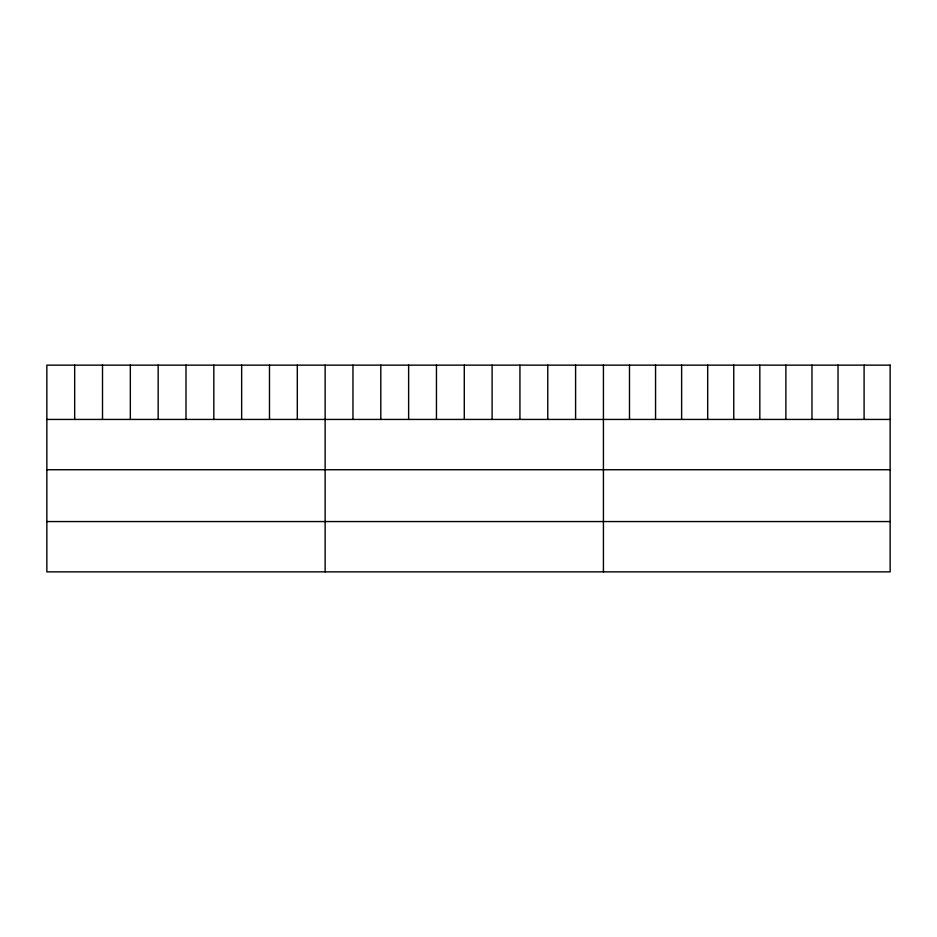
<?xml version="1.0" encoding="UTF-8"?>
<svg xmlns="http://www.w3.org/2000/svg" width="937" height="937" viewBox="0 0 937 937"><rect width="100%" height="100%" fill="white"/><g stroke="black" fill="none" stroke-linecap="round" stroke-linejoin="round"><path stroke-width="1.41" d="M46.85 419.436L890.15 419.436M46.85 469.73L890.15 469.73M46.85 521.558L890.15 521.558M864.09 365.137L864.09 419.436M838.018 365.137L838.018 419.436M811.957 365.137L811.957 419.436M785.885 365.137L785.885 419.436M759.825 365.137L759.825 419.436M733.753 365.137L733.753 419.436M707.693 365.137L707.693 419.436M681.621 365.137L681.621 419.436M655.56 365.137L655.56 419.436M629.488 365.137L629.488 419.436M603.428 365.137L603.428 571.863M575.599 365.137L575.599 419.436M547.77 365.137L547.77 419.436M519.941 365.137L519.941 419.436M492.112 365.137L492.112 419.436M464.283 365.137L464.283 419.436M436.455 365.137L436.455 419.436M408.626 365.137L408.626 419.436M380.797 365.137L380.797 419.436M352.968 365.137L352.968 419.436M325.139 365.137L325.139 571.863M297.31 365.137L297.31 419.436M269.481 365.137L269.481 419.436M241.652 365.137L241.652 419.436M213.823 365.137L213.823 419.436M185.994 365.137L185.994 419.436M158.166 365.137L158.166 419.436M130.337 365.137L130.337 419.436M102.508 365.137L102.508 419.436M74.679 365.137L74.679 419.436M890.15 365.137L46.85 365.137L46.85 571.863L890.15 571.863L890.15 365.137"/></g></svg>
